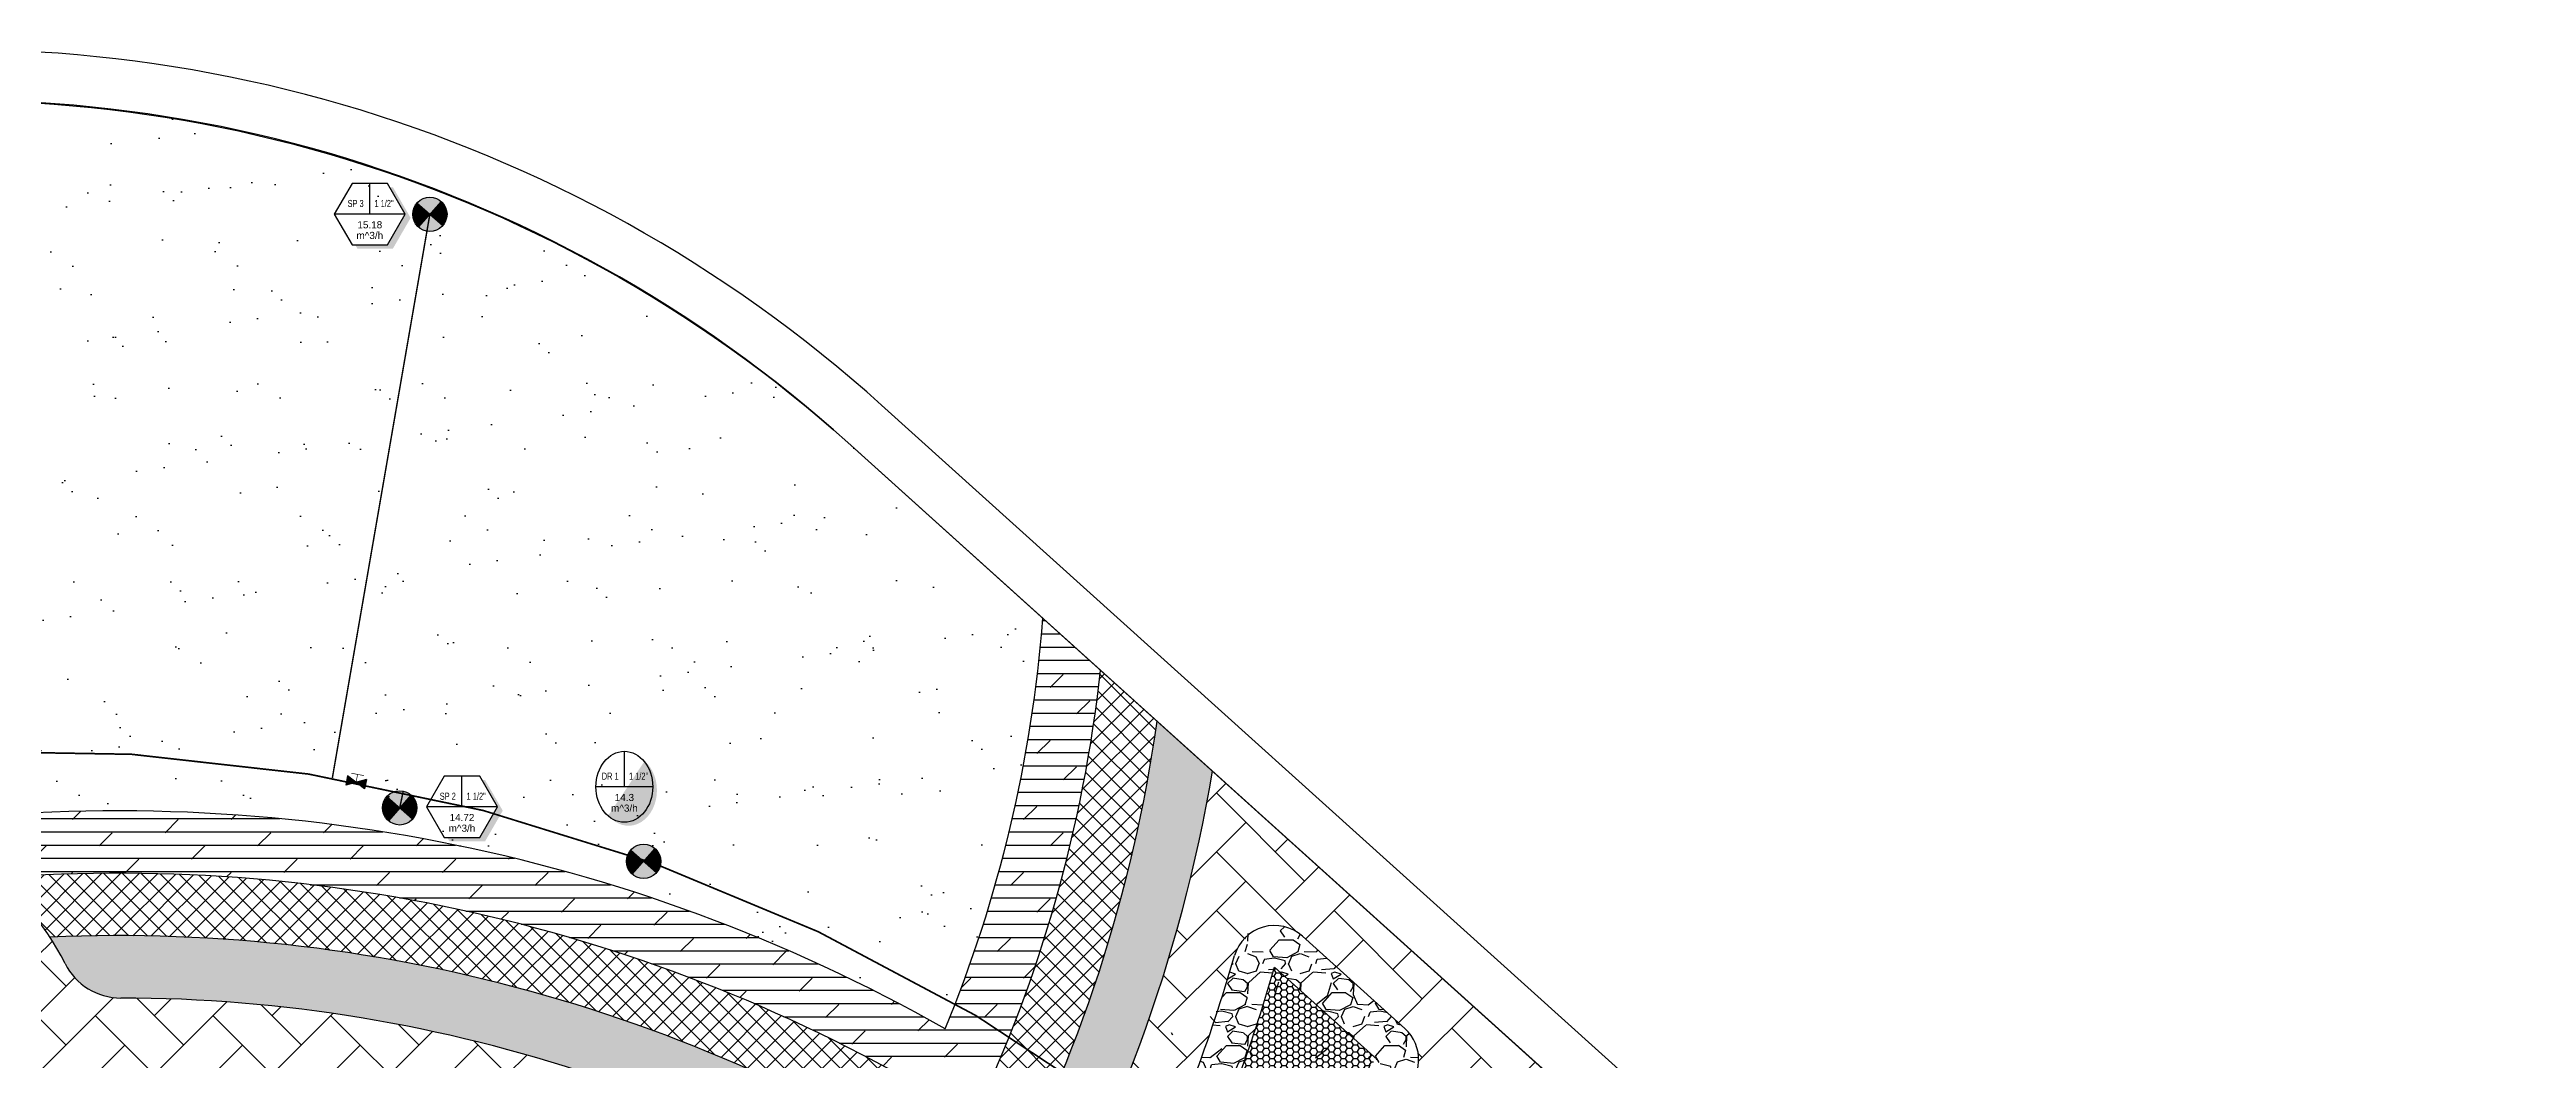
# Model space of a CAD drawing. Extents: x 671027 to 671621, y 802418 to 802669.
# Drawn here: x 671360.9 to 671480, y 802566.8 to 802615.4 of the extents above; entities that cross this region are included whole.
import ezdxf
from ezdxf.enums import TextEntityAlignment as Align

# ---------------------------------------------------------------- set-up
doc = ezdxf.new("R2010")
doc.units = 0
doc.linetypes.add('1', pattern=[0])
for name, color, linetype in [('Grass', 7, 'Continuous'), ('gravel', 7, 'Continuous'), ('isolation valve', 7, 'Continuous'), ('L-VALV-NOTN', 7, 'Continuous'), ('L-VALV-SYMB', 7, 'Continuous'), ('L-ZONE-ATTR-VALV', 7, 'Continuous'), ('P.O.C', 7, 'Continuous'), ('Pipe-Lateral-10 Bars-75mm', 7, 'Continuous'), ('Pipe-Lateral-10 Bars-90mm', 7, 'Continuous'), ('ROAD BORDER', 7, 'Continuous'), ('Roads boundry', 7, 'Continuous'), ('shrubs-Gc', 7, 'Continuous'), ('V3', 7, 'Continuous')]:
    doc.layers.add(name, color=color, linetype=linetype)
doc.layers.add('Hardscape', color=80, linetype='1', lineweight=15)
doc.layers.add('L-SYMB-TRIM', color=7, linetype='Continuous', true_color=0x000000)
doc.styles.get("Standard").update_dxf_attribs({"font": 'arial.ttf'})
doc.styles.add('ValveZoneLabelText', font='arial.ttf', dxfattribs={"height": 0.2000000064})
doc.linetypes.add('75mm', pattern='A,0.5,-0.2,["75mm",Standard,S=0.1,R=0,X=-0.1,Y=-0.05],-0.5', length=1.2)
doc.linetypes.add('90mm', pattern='A,0.5,-0.2,["90mm",Standard,S=0.1,R=0,X=-0.1,Y=-0.05],-0.5', length=1.2)
doc.linetypes.add('PIPE 90', pattern='A,12.7,-5.08,["GAS",Standard,S=2.54,R=0,X=-2.54,Y=-1.27],-6.35', length=24.13)

# ---------------------------------------------------------------- blocks, each defined once
blk = doc.blocks.new('valvesym-1')
at = {"linetype": 'Continuous', "lineweight": 0}
for points in [[(-0.005572365368450294, -9.992007221626409e-16), (-0.7466969593723654, -9.992007221626409e-16), (-0.7495614365984087, 0.005572365560468029), (-0.7407662468327931, 0.1173258474159137), (-0.7132923789272694, 0.2317627430862896), (-0.6682548853708725, 0.3404928708454358), (-0.6067627387258326, 0.4408389340933168), (-0.5303300797232847, 0.5303300797232787), (-0.4408389340933239, 0.6067627387258273), (-0.3404928708454441, 0.6682548853708682), (-0.231762743086298, 0.7132923789272665), (-0.1173258474159223, 0.7407662468327918), (-0.005572365368450294, 0.7495614366135223), (0.0002269082501467068, 0.7466969851027485), (0.0002269082501467068, 0.005572365560468029)], [(0.7466969593723654, -1.998401444325282e-15), (0.005572365368450294, -1.665334536937735e-15), (0.0002269082501467068, -0.005572365560468362), (0.0002269082501467068, -0.7466969851027487), (0.005572365368450294, -0.7495614366135223), (0.1173258474159267, -0.7407662468327914), (0.2317627430863026, -0.7132923789272656), (0.3404928708454474, -0.668254885370867), (0.4408389340933271, -0.6067627387258254), (0.530330079723287, -0.5303300797232764), (0.6067627387258343, -0.4408389340933148), (0.6682548853708735, -0.3404928708454339), (0.7132923789272702, -0.231762743086288), (0.7407662468327935, -0.1173258474159117), (0.7495614365984057, -0.005572365560468362)]]:
    blk.add_hatch(color=0, dxfattribs=at).paths.add_polyline_path(points, flags=0)
at = {"layer": 'L-SYMB-TRIM', "linetype": 'Continuous', "lineweight": 0}
h = blk.add_hatch(color=256, dxfattribs=at)
edge = h.paths.add_edge_path()
edge.add_arc((0, 0), 0.7499999912790698, 0, 360)
at = {"color": 0, "linetype": 'Continuous', "ltscale": 0.1022343309819866, "flags": 128}
for points in [[(0.7499999912790697, 0), (-0.7499782480462722, 0)], [(0.0002269082501467068, 0.7499999569541651), (0.0002269082501467068, -0.749999989485058)]]:
    blk.add_lwpolyline(points, dxfattribs=at)
at = {"color": 0, "linetype": 'Continuous', "ltscale": 0.1022343309819866}
blk.add_circle((0, 0), 0.7499999912790698, dxfattribs=at)
blk = doc.blocks.new('ControlValve-1')
at = {"layer": 'L-VALV-SYMB', "color": 0, "xscale": 1.000000032, "yscale": 1.000000032}
blk.add_blockref('valvesym-1', (0, 0), dxfattribs=at)
at = {"layer": 'L-ZONE-ATTR-VALV', "style": 'ValveZoneLabelText'}
blk.add_attdef('WaterSource/ZoneId', (0, 0), '', height=0.2000000064, dxfattribs=at)
blk = doc.blocks.new('V-D-1.5')
at = {"layer": 'L-VALV-SYMB', "color": 130, "rotation": 48.58537856362994}
blk.add_blockref('ControlValve-1', (0, 0), dxfattribs=at)
blk = doc.blocks.new('vnotation-4')
h = blk.add_hatch(color=256)
edge = h.paths.add_edge_path()
edge.add_ellipse((0, 0), major_axis=(0, 0.5), ratio=0.8, start_angle=151.239389194318, end_angle=321.1378267994929)
edge.add_ellipse((0.05851919929342841, -0.04899005160074754), major_axis=(0, 0.5), ratio=0.8, start_angle=141.137826799493, end_angle=331.23938919431794, ccw=False)
for p, q in [((0, 0), (3.888022200886621e-17, 0.5)), ((0.4, -9.18454765366783e-17), (-0.4, 3.061515884555943e-17))]:
    blk.add_line(p, q)
blk.add_ellipse((0, 0), major_axis=(0, 0.5), ratio=0.8, start_param=-3.141592653589793, end_param=3.141592653589793)
for tag, p in [('AA', (-0.2, 0.15)), ('2', (0.2, 0.15)), ('GPM', (0, -0.3)), ('20', (0, -0.15))]:
    blk.add_attdef(tag, text='', height=0.1).set_placement(p, align=Align.MIDDLE_CENTER)
at = {"flags": 1}
blk.add_attdef('WATERSOURCE/ZONEID', text='', height=0.005, dxfattribs=at).set_placement((0, 0), align=Align.MIDDLE_CENTER)
blk = doc.blocks.new('V_S_1.5')
at = {"layer": 'L-VALV-SYMB', "color": 130, "rotation": 48.58537856362994}
blk.add_blockref('ControlValve-1', (0, 0), dxfattribs=at)
blk = doc.blocks.new('vnotation-6')
blk.add_hatch(color=256).paths.add_polyline_path([(0.2809331929103995, 0.379434840131078), (0.5, 0), (0.2499999999999997, -0.4330127018922195), (-0.2061760863627774, -0.4330127018922192), (-0.175242893452378, -0.4865905636533605), (0.3247571065476219, -0.4865905636533608), (0.5747571065476222, -0.05357786176114132), (0.3247571065476222, 0.379434840131078)])
for p, q in [((0, 0), (5.551115123125783e-17, 0.4330127018922194)), ((0.5, -1.110223024625157e-16), (-0.5, 0))]:
    blk.add_line(p, q)
blk.add_lwpolyline([(0.5, 0), (0.25, 0.4330127018922194), (-0.2499999999999999, 0.4330127018922194), (-0.5, 5.551115123125783e-17), (-0.2500000000000002, -0.4330127018922192), (0.2499999999999997, -0.4330127018922195)], close=True)
for tag, p in [('AA', (-0.2, 0.2)), ('2', (0.2, 0.2)), ('GPM', (0, -0.3)), ('20', (0, -0.15))]:
    blk.add_attdef(tag, text='', height=0.1).set_placement(p, align=Align.MIDDLE_CENTER)
at = {"flags": 1}
blk.add_attdef('WATERSOURCE/ZONEID', text='', height=0.005, dxfattribs=at).set_placement((0, 0), align=Align.MIDDLE_CENTER)
blk = doc.blocks.new('ISOLATION VALVE')
at = {"layer": 'V3'}
h = blk.add_hatch(color=150, dxfattribs=at)
h.paths.add_polyline_path([(1.5, 0.75), (0, 0), (1.5, -0.75)])
h.paths.add_polyline_path([(0, 0), (-1.5, 0.75), (-1.5, -0.75)])
at = {"layer": 'V3', "color": 150}
for p, q in [((-1.5, 0.75), (-1.5, -0.75)), ((1.5, 0.75), (-1.5, -0.75)), ((1.5, -0.75), (-1.5, 0.75)), ((1.5, 0.75), (1.5, -0.75))]:
    blk.add_line(p, q, dxfattribs=at)
at = {"layer": 'V3', "color": 150, "const_width": 0.1}
blk.add_lwpolyline([(0, 0), (0, 1.25), (1, 1.25), (-1, 1.25)], dxfattribs=at)

msp = doc.modelspace()

# ---------------------------------------------------------------- hatches: boundary and pattern name
at = {"layer": 'Grass', "linetype": 'ByBlock'}
h = msp.add_hatch(dxfattribs=at)
h.set_pattern_fill('AR-SAND', color=94, scale=0.1)
h.set_pattern_definition([(37.50000000000001, (0, 0), (-0.1600031295984046, 4.894132373293424), [0, -3.860800000000001, 0, -4.318000000000001, 0, -4.1275]), (7.499999999999999, (0, 0), (4.495232831380027, 7.168251005683543), [0, -2.0828, 0, -3.4798, 0, -1.3335]), (327.5, (-3.124199999962002, 0), (7.90992370241458, 0.01437184678545762), [0, -1.27, 0, -4.572, 0, -5.969]), (317.5, (-3.124199999962002, 0), (7.635564524722972, 2.229293232572163), [0, -0.635, 0, -2.9972, 0, -3.429])])
h.paths.add_polyline_path([(671399.3517907268, 802596.4636280818), (671408.6907236452, 802588.0441431054, -0.07917513163356485), (671403.9973471246, 802568.2984964466, 0.1631777206847239), (671353.7121392085, 802578.0871855326, 0.04541889867104872), (671351.3945393086, 802578.543524693, -0.3145919408780493), (671348.8005115428, 802580.7954504384), (671341.1779289816, 802611.1157745324, -0.2488504377992886)])
at = {"layer": 'gravel', "linetype": 'ByBlock'}
h = msp.add_hatch(dxfattribs=at)
h.set_pattern_fill('GRAVEL', color=250, scale=0.1)
h.set_pattern_definition([(228.0127875, (1.828800000017509, 2.540000000037253), (-20.32000000159581, -22.85999999858178), [0.34172144, -33.830483639565]), (184.969741, (1.600199999986216, 2.285999999963678), (30.47999998794051, 2.540000144697924), [0.5864047199999994, -58.05404889352396]), (132.5104471, (1.015999999945052, 2.23519999999553), (25.40000001072749, -27.93999999024596), [0.41348152, -40.9347227941]), (267.273689, (0.02540000004228204, 1.600199999986216), (2.540000005319725, 50.79999999973313), [0.5340045199999995, -52.86643742573797]), (292.83365418, (0, 1.066800000029616), (-12.70000000106341, 30.47999999955546), [0.5236336999999995, -51.83980774534397]), (357.2736889999999, (0.2031999999890104, 0.5842000000411645), (-50.79999999973313, 2.540000005319728), [0.5340045199999995, -52.86643742573797]), (37.69424047, (0.7365999999456108, 0.5587999999988824), (-33.01999999853589, -25.40000000190041), [0.70619366, -69.91311531424701]), (72.25532837, (1.295399999944493, 0.9906000000191852), (17.78000000477929, 55.87999999847886), [0.66671952, -66.005256601905]), (121.42956562, (1.498600000049919, 1.625600000028498), (-20.32000000288312, 33.01999999822602), [0.535813, -53.04554569871201]), (175.2363583, (1.219200000050478, 2.082799999974668), (27.93999999959953, -2.540000004389256), [0.6117132799999995, -29.97393694999998]), (222.3974378, (0.6095999999670312, 2.133599999942817), (-30.47999999902466, -27.94000000106399), [0.7910779200000001, -78.31677251217701]), (138.81407483, (2.540000000037253, 1.574799999943934), (-17.77999999893351, 15.24000000123918), [0.27000454, -26.730565824344]), (171.4692344, (2.336800000048243, 1.752600000007078), (33.02000000088966, -5.079999994237343), [0.51368198, -50.85463899704001]), (225, (1.828800000017509, 1.828800000017509), (-3.552713678800501e-16, -2.540000000000239), [0.35920934, -3.232893108428]), (203.19859051, (1.650999999954365, 2.133599999942817), (12.70000000034609, 5.079999999109334), [0.1934413199999999, -19.15062236889398]), (291.80140949, (1.473200000007637, 2.057400000048801), (-2.540000000531496, 7.619999999822872), [0.27356562, -13.40475299]), (30.96375653, (1.574799999943934, 1.803399999975227), (7.620000000186383, 5.079999999721125), [0.4443196599999997, -14.36629815290999]), (161.56505118, (1.955799999996088, 2.032000000006519), (5.080000000132583, -2.539999999733753), [0.32128714, -7.710898116828]), (16.389540334, (0, 2.057400000048801), (25.40000000000015, 7.620000000000243), [0.450088, -44.55882667253901]), (70.34617594, (0.4318000000203028, 2.184400000027381), (-10.16000000092932, -27.93999999967041), [0.37759894, -37.3822156782]), (293.19859051, (1.955799999996088, 2.540000000037253), (-5.079999999113262, 12.70000000035529), [0.3868800999999998, -18.95718358889398]), (343.6104596700001, (2.10820000001695, 2.184400000027381), (-25.40000000053229, 7.619999998222859), [0.4500879999999998, -44.55882667253996]), (339.44395478, (0, 0.4825999999884516), (-12.69999999999986, 5.080000000000211), [0.4340351999999997, -21.26773431310599]), (294.7751406, (0.4063999999780208, 0.33019999996759), (-12.70000001511693, 27.93999999312726), [0.36367212, -36.00359338072001]), (66.80140949, (1.98120000003837, 0), (5.079999999202299, 12.7000000003193), [0.3868801000000001, -18.957183588894]), (17.35402464, (2.133599999942817, 0.355600000009872), (-33.01999999934302, -10.16000000213246), [0.4257827400000001, -42.1523759802]), (69.44395478, (0.7365999999456108, 0), (-5.080000000088461, -12.69999999996463), [0.2170176, -21.48475191310601]), (101.309932474, (1.828800000017509, 0), (-2.5400000000004, 10.16000000000037), [0.1295146, -12.821994964526]), (165.963756532, (1.803399999975227, 0.1269999999785796), (7.619999999999513, -2.539999999999865), [0.5236337000000001, -9.949054589069]), (186.00900596, (1.295399999944493, 0.2539999999571592), (25.39999999986537, 2.540000001329354), [0.4852669999999997, -48.04136486333697]), (303.69006753, (1.574799999943934, 1.574799999943934), (-2.540000000352969, 5.079999999823702), [0.36632388, -8.79177635968]), (353.15722659, (1.77800000004936, 1.270000000018626), (43.18000000026569, -5.079999997739394), [0.6395567600000001, -63.316009065031]), (60.9453959, (2.412999999942258, 1.193800000008196), (-10.16000000027969, -17.77999999984025), [0.26150824, -25.88939231811]), (90, (2.540000000037253, 1.422400000039488), (-2.54, 2.54), [0.1524, -2.3876]), (120.25643716, (1.244599999976344, 0.33019999996759), (10.15999999875716, -17.7800000007098), [0.3528669600000001, -34.9339407732]), (48.01278749999999, (1.066800000029616, 0.6350000000093132), (20.32000000167534, 22.8599999985102), [0.6834428800000001, -33.488762199565]), (0, (1.523999999975786, 1.143000000040047), (2.54, 2.54), [0.6604000000000001, -1.8796]), (325.3048465, (2.184400000027381, 1.143000000040047), (25.40000000962153, -17.77999998625458), [0.40160956, -39.75931672414001]), (254.0546040999999, (2.514599999994971, 0.9144000000087544), (-2.539999999822557, -10.16000000004475), [0.36982908, -18.121650038772]), (207.64597536, (2.412999999942258, 0.5587999999988824), (-48.26000000177335, -25.39999999663075), [0.6021450999999994, -59.61246442293797]), (175.42607874, (1.879599999985658, 0.2793999999994412), (-33.01999999999883, 2.539999999999478), [0.6370294599999999, -63.06584645624])])
edge = h.paths.add_edge_path()
edge.add_arc((671344.3868694465, 802592.8980244967), 76.48678802096713, -25.416320107504305, -15.998444077087584, ccw=False)
edge.add_arc((671415.2771628769, 802559.2120898772), 2, 154.5836798924957, 311.0415033565571)
edge.add_arc((671514.9272235946, 802444.7453760711), 149.7654874158904, 126.4491387234535, 131.041503352715, ccw=False)
edge.add_arc((671424.7619859539, 802566.8231918478), 2, -53.55086127654646, 47.96386137537576)
edge.add_line((671426.1011843599, 802568.308637111), (671421.1729975863, 802572.7516280679))
edge.add_arc((671419.8337991802, 802571.2661828046), 2, 47.96386137537576, 164.0015559204352)
edge = h.paths.add_edge_path(flags=16)
edge.add_arc((671344.3868694468, 802592.8980244966), 78.48678802065807, -23.826502451123588, -15.998444333042016, ccw=False)
edge.add_arc((671416.6010780724, 802560.9631449378), 0.4752611960238309, 151.2367429350951, 299.2785820582257)
edge.add_arc((671514.9272235951, 802444.7453760705), 151.7654874166286, 126.44913872346089, 130.2670155583826, ccw=False)
edge.add_line((671424.761985954, 802566.8231918478), (671419.8337997734, 802571.2661822701))
at = {"layer": 'Hardscape'}
h = msp.add_hatch(dxfattribs=at)
h.set_pattern_fill('AR-HBONE', color=251, scale=0.5)
h.set_pattern_definition([(45, (-675480.1106416162, -802687.9175801403), (2.220446049250313e-16, 2.82842712474619), [6, -2]), (135, (-675478.6964280538, -802686.5033665779), (2.220446049250313e-16, 2.82842712474619), [6, -2])])
h.paths.add_polyline_path([(671420.9911363908, 802530.419079941, 0.3564185848566495), (671421.457726224, 802534.1852232465, 0.06502041347440585), (671410.2990935898, 802547.6679814993, -0.006819381750013298), (671413.1450974577, 802550.48329309, -0.06842806752082291), (671425.4409522585, 802535.348415333, 0.2955544622662496), (671428.3773668088, 802533.9284248347, -0.8097388147398058), (671436.7283291727, 802509.8479304744, 0.2955544622660227), (671435.3015456228, 802506.914810612, -0.06456998133780872), (671435.1735192551, 802488.5052329487, 0.005006434108123105), (671431.1285960067, 802488.4677008206, 0.06275886861352166), (671431.453391756, 802505.3621299329, 0.3564185848573256), (671428.7552606072, 802508.0307681201, -0.6422679723435928)])
h.paths.add_polyline_path([(671430.8233191636, 802513.0149070462, 1), (671429.1625349883, 802528.9859196634, 1)], flags=16)
h.paths.add_polyline_path([(671365.8973844853, 802565.7602576236, 0.3701304910562714), (671362.8714852475, 802563.2896480621, -0.2019685250240934), (671357.3660522815, 802554.8066346237, 0.3149719415910385), (671356.141968642, 802551.593358264), (671357.4391562757, 802546.4335388524), (671363.5906415065, 802521.9647942566, -0.01701694665333523), (671358.7221040309, 802520.8230006462), (671351.2928597111, 802550.3742837891, 0.3149717155074434), (671348.6947053735, 802552.626639411, -0.2220571350402036), (671339.2410025552, 802558.306080872, 0.3701306396925756), (671335.4750996266, 802559.3443304739, 0.1581078736661541), (671305.0695365685, 802530.8137644223, -0.01366064180112755), (671301.7376669926, 802533.0536133652, -0.1626782124827104), (671335.2536456073, 802563.6406283225, 0.2831624201260748), (671337.0342945128, 802566.2338611757, -0.2352225581305126), (671342.7238851048, 802576.3607711737, 0.3153520210887766), (671343.9514026123, 802579.5763759634), (671336.3750644987, 802609.7127536532, -0.01954959624762731), (671341.1834817751, 802611.0936872016), (671348.8005115428, 802580.7954504384, 0.314971715511892), (671351.3986658804, 802578.5430948165, -0.2556895341446855), (671361.6887799071, 802571.4333845822, 0.283162420133665), (671364.3650036139, 802569.7800867182, -0.1631994005964295), (671407.4944492271, 802555.2451177315, -0.0136606418011594), (671405.3439707501, 802551.8548787314, 0.1586283161576397)])
h.paths.add_polyline_path([(671349.2162935394, 802573.5703734223, 1), (671350.8770777148, 802557.5993608051, 1)], flags=16)
h = msp.add_hatch(dxfattribs=at)
h.set_pattern_fill('AR-HBONE', color=251, scale=0.5)
h.set_pattern_definition([(45, (-673847.9582241292, -801760.793578709), (0, 2.82842712474619), [6, -2]), (135, (-673846.5440105663, -801759.3793651466), (2.220446049250313e-16, 2.82842712474619), [6, -2])])
h.paths.add_polyline_path([(671278.3240163288, 802535.4435712302, -0.006934415861741222), (671284.9076873536, 802549.7409287744, 0.66462960352515), (671416.8447145295, 802580.6436905864), (671417.1021850156, 802580.4116054681), (671432.7317528373, 802566.3349022788, 0.1883416674879848), (671372.0840579804, 802478.4490603469, 0.01616380397232093), (671359.8151024525, 802473.9817937382, 0.1766349934288822)])
h.paths.add_polyline_path([(671337.0001669895, 802506.7903311895, -0.05351524479782128), (671358.8273917859, 802482.5062162419, 0.6304159940423829), (671369.4806571321, 802484.4383036533, -0.05428110816170177), (671381.431435129, 802514.8103934315, 0.706632681603334), (671375.0270462994, 802521.7265282344, -0.1143951784225377), (671340.5861008388, 802515.5045074828, 0.7059984922328879)], flags=16)
h.paths.add_polyline_path([(671294.6672586412, 802534.775833871, -0.0375203973870377), (671286.5393231298, 802542.8591383492, 0.544499667226283), (671284.8757265435, 802542.6254301436, 0.002109561052168651), (671282.8909447045, 802538.2952670405, 0.4436496554100509), (671283.4813783809, 802536.9351378863, -0.01785648479128385), (671293.6300657612, 802533.0939191355, 0.8558373785887041)], flags=16)
h.paths.add_polyline_path([(671416.5903739688, 802557.7036215719, -0.02004065313521632), (671425.9502038966, 802565.2144227157, 0.4743790038603573), (671426.1011843599, 802568.308637111), (671421.1729975862, 802572.7516280677, 0.554523892678824), (671417.9112615082, 802571.8174051103, -0.04111638270438389), (671413.4707367199, 802560.0704747204, 0.8130969758238349)], flags=16)
at = {"layer": 'shrubs-Gc', "linetype": 'ByBlock'}
h = msp.add_hatch(dxfattribs=at)
h.set_pattern_fill('DOLMIT', color=240, scale=0.1)
h.set_pattern_definition([(0, (0, 0), (0, 0.635), []), (45, (0, 0), (-1.269999134350098, 1.269999134350099), [0.8980256121069154, -1.796051224213831])])
h.paths.add_polyline_path([(671405.3690575797, 802563.9905983229, 0.1597826338689477), (671358.4267223006, 802575.5607631212, 0.1037414124038036), (671353.7121392085, 802578.0871855326, -0.1631777206847234), (671403.9973471246, 802568.2984964466, 0.0791751316335648), (671408.6907236452, 802588.0441431054), (671411.4710681401, 802585.5375324562, -0.083537026260446)])
at = {"layer": 'shrubs-Gc'}
h = msp.add_hatch(dxfattribs=at)
h.set_pattern_fill('ANSI37', color=74, scale=0.2)
h.set_pattern_definition([(45, (0, 0), (-0.4490128060534576, 0.4490128060534577), []), (135, (0, 0), (-0.4490128060534577, -0.4490128060534576), [])])
h.paths.add_polyline_path([(671406.5338147235, 802559.6392740925, 0.1631761958458701), (671360.9562039166, 802572.7070807088, 0.07356927205767784), (671358.4267223006, 802575.5607631212, -0.1597826338689475), (671405.3690575797, 802563.9905983229, 0.08353702626044594), (671411.4710681401, 802585.5375324562), (671414.1877117996, 802583.0883510907, -0.08816668761469468)])
h = msp.add_hatch(dxfattribs=at)
h.set_pattern_fill('AR-SAND', color=219, scale=0.01125)
h.set_pattern_definition([(37.50000000000001, (0, 0), (-0.01800035207982051, 0.5505898919955101), [0, -0.43434, 0, -0.485775, 0, -0.4643437499999999]), (7.499999999999999, (0, 0), (0.505713693530253, 0.8064282381393985), [0, -0.234315, 0, -0.3914775, 0, -0.15001875]), (327.5, (-0.3514725000131875, 0), (0.8898664165216401, 0.001616832763363982), [0, -0.142875, 0, -0.51435, 0, -0.6715125]), (317.5, (-0.3514725000131875, 0), (0.8590010090313343, 0.2507954886643683), [0, -0.07143749999999999, 0, -0.337185, 0, -0.3857625])])
h.paths.add_polyline_path([(671406.5338147235, 802559.6392740925, 0.08816668761469462), (671414.1877117996, 802583.0883510907), (671416.8519303807, 802580.6864333863, -0.09301726323245714), (671407.4944492271, 802555.2451177315, 0.1631994005962407), (671364.365003614, 802569.7800867183, -0.2831624201267741), (671361.6887799071, 802571.433384582, 0.02821709534654777), (671360.9562039166, 802572.7070807088, -0.1631761958458699)])
h = msp.add_hatch(dxfattribs=at)
h.set_pattern_fill('HONEY', color=1, scale=0.06)
h.set_pattern_definition([(0, (0, 0), (0.28575, 0.1649778387), [0.1905, -0.3809999999999999]), (120, (0, 0), (-0.2857499993756514, 0.1649778397814034), [0.1904999999999998, -0.3809999999999997]), (59.99999999999999, (0, 0), (6.243485461965292e-10, 0.3299556784814033), [-0.3809999999999999, 0.1905])])
edge = h.paths.add_edge_path()
edge.add_arc((671344.3868694468, 802592.8980244966), 78.48678802065807, -23.826502451123588, -15.998444333042016, ccw=False)
edge.add_arc((671416.6010780724, 802560.9631449378), 0.4752611960238309, 151.2367429350951, 299.2785820582257)
edge.add_arc((671514.9272235951, 802444.7453760705), 151.7654874166286, 126.44913872346089, 130.2670155583826, ccw=False)
edge.add_line((671424.761985954, 802566.8231918478), (671419.8337997734, 802571.2661822701))

# ---------------------------------------------------------------- linework, layer by layer
at = {"color": 0}
for p, q in [((671421.1729975863, 802572.7516280678), (671426.1011843599, 802568.308637111)), ((671419.8337997732, 802571.2661822703), (671424.761985954, 802566.8231918478))]:
    msp.add_line(p, q, dxfattribs=at)
at = {"color": 119}
for centre, radius, start, end in [((671344.3868693856, 802592.8980245129), 64.48678808370138, 337.5754697933857, 355.6832988515264), ((671344.3868693856, 802592.8980245129), 67.48678808370138, 334.6376143851005, 353.7385413958897), ((671344.3868693856, 802592.8980245129), 70.48678808370138, 331.8459549526622, 352.0001571510373), ((671364.2570917075, 802498.2036435333), 80.57652453130925, 60.44894450701098, 97.51979940567963), ((671364.2570917075, 802498.2036435333), 77.57652453130925, 57.99767371411347, 94.31020657908897), ((671364.2570917075, 802498.2036435333), 74.57652453130925, 55.46632599026278, 92.53684048831576)]:
    msp.add_arc(centre, radius, start, end, dxfattribs=at)
at = {"color": 0}
for centre, radius, start, end in [((671344.3868694465, 802592.8980244967), 73.48678802096713, 329.1777395374053, 350.434560288153), ((671350.0466856271, 802565.5848671137), 13.0285653777096, 26.67310375189302, 84.04366773549661), ((671419.8337991802, 802571.2661828046), 2, 47.96386137253298, 164.0015559227247), ((671364.3695265455, 802572.7800833088), 3, 206.673103751893, 269.9136183380634), ((671344.3868694465, 802592.8980244967), 76.48678802096713, 334.5836798897952, 344.0015559227247), ((671344.3868694468, 802592.8980244966), 78.48678802065807, 336.173497548372, 344.0015556671057), ((671364.2570917075, 802498.2036435333), 71.57652453130815, 52.83792365378451, 89.91361833806336), ((671424.7619859539, 802566.8231918478), 2, 306.4491387271498, 47.96386137253298)]:
    msp.add_arc(centre, radius, start, end, dxfattribs=at)
at = {"layer": 'P.O.C', "const_width": 0.4}
msp.add_lwpolyline([(671377.7752143248, 802578.925503397), (671377.7752143382, 802578.9255033853)], dxfattribs=at)
at = {"layer": 'Pipe-Lateral-10 Bars-75mm', "color": 6, "linetype": '75mm', "const_width": 0.07}
for points in [[(671379.2237669951, 802607.4721603601), (671374.5359425219, 802580.3597967653)], [(671377.775057125, 802578.9253251805), (671377.940517204, 802579.7039908268)]]:
    msp.add_lwpolyline(points, dxfattribs=at)
at = {"layer": 'Pipe-Lateral-10 Bars-90mm', "color": 40, "linetype": '90mm', "true_color": 0xf8d731, "const_width": 0.08}
msp.add_lwpolyline([(671273.9971735884, 802523.0434609216), (671275.6509956315, 802526.8495540702, -0.6696648491317467), (671443.634557599, 802524.0079019766)], format="xyb", dxfattribs=at)
at = {"layer": 'ROAD BORDER', "color": 0}
msp.add_line((671473.3899792575, 802532.9978600132), (671400.9389915793, 802598.2952346008), dxfattribs=at)
msp.add_line((671473.3899792575, 802532.9978600132), (671400.9389915793, 802598.2952346008), dxfattribs=at)
at = {"layer": 'ROAD BORDER'}
msp.add_line((671399.3109252044, 802596.5005021308), (671471.751678475, 802531.1917736948), dxfattribs=at)
at = {"layer": 'ROAD BORDER', "color": 0}
msp.add_arc((671356.4183857847, 802548.8972016472), 66.5000000000467, 47.97284086875054, 151.0589456224405, dxfattribs=at)
msp.add_arc((671356.4183857847, 802548.8972016472), 66.5000000000467, 47.97284086875054, 151.0589456224405, dxfattribs=at)
at = {"layer": 'ROAD BORDER'}
msp.add_arc((671356.456576219, 802548.9662537088), 64.00000000004441, 47.96386137253298, 151.0499661306829, dxfattribs=at)
at = {"layer": 'Roads boundry'}
for p, q in [((671473.3899792575, 802532.9978600132), (671400.9389915793, 802598.2952346008)), ((671473.3899792575, 802532.9978600132), (671400.9389915793, 802598.2952346008)), ((671473.3899878359, 802532.9978841457), (671400.9390001578, 802598.2952587333)), ((671473.3899878359, 802532.9978841457), (671400.9390001578, 802598.2952587333)), ((671399.3109020885, 802596.5004911023), (671471.751655359, 802531.1917626665)), ((671399.3109252044, 802596.5005021308), (671471.751678475, 802531.1917736948))]:
    msp.add_line(p, q, dxfattribs=at)
at = {"layer": 'Roads boundry', "color": 3}
msp.add_lwpolyline([(671248.5910279385, 802451.9877095668, -0.06103334063775292), (671300.2366039508, 802580.0588673602, -0.4804273275002829), (671399.3166532884, 802596.50023423), (671471.7578529663, 802531.1958984801, -0.7201276442345739), (671452.8187047676, 802487.7241959309, 0.2244491123391406), (671290.8347020911, 802427.9603416859, -0.7647664495901305), (671248.5694266547, 802451.9070280312)], format="xyb", close=True, dxfattribs=at)
at = {"layer": 'Roads boundry'}
for centre in [(671356.4183857847, 802548.8972016472), (671356.4183857847, 802548.8972016472), (671356.4183943631, 802548.8972257797), (671356.4183943631, 802548.8972257797)]:
    msp.add_arc(centre, 66.5000000000467, 47.97284086875054, 151.0589456224405, dxfattribs=at)

# ---------------------------------------------------------------- block references
at = {"layer": 'isolation valve', "xscale": 0.3091, "yscale": 0.3091, "zscale": 0.3091, "rotation": 348.964010482299}
msp.add_blockref('ISOLATION VALVE', (671375.6768830984, 802580.1550191295), dxfattribs=at)
at = {"layer": 'L-VALV-NOTN'}
ref = msp.add_blockref('vnotation-6', (671376.337782149, 802607.4808357562), dxfattribs=dict(at, xscale=3.413760000000002, yscale=3.413760000000002, zscale=1.4))
ref.add_attrib('AA', 'SP 3', dxfattribs={"layer": '0', "height": 0.341376, "width": 0.6}).set_placement((671375.6550301489, 802607.9928997563), align=Align.MIDDLE_CENTER)
ref.add_attrib('2', '1 1/2"', dxfattribs={"layer": '0', "height": 0.341376, "width": 0.6}).set_placement((671377.020534149, 802607.9928997563), align=Align.MIDDLE_CENTER)
ref.add_attrib('20', '15.18', dxfattribs={"layer": '0', "height": 0.341376}).set_placement((671376.337782149, 802606.968771756), align=Align.MIDDLE_CENTER)
ref.add_attrib('GPM', 'm^ 3/h', dxfattribs={"layer": '0', "height": 0.341376}).set_placement((671376.337782149, 802606.4567077562), align=Align.MIDDLE_CENTER)
ref = msp.add_blockref('vnotation-4', (671388.5763939806, 802579.9370734736), dxfattribs=dict(at, xscale=3.413760000000002, yscale=3.413760000000002, zscale=1.4))
ref.add_attrib('AA', 'DR 1', dxfattribs={"layer": '0', "height": 0.341376, "width": 0.6}).set_placement((671387.8936419806, 802580.4491374737), align=Align.MIDDLE_CENTER)
ref.add_attrib('2', '1 1/2"', dxfattribs={"layer": '0', "height": 0.341376, "width": 0.6}).set_placement((671389.2591459807, 802580.4491374737), align=Align.MIDDLE_CENTER)
ref.add_attrib('20', '14.3', dxfattribs={"layer": '0', "height": 0.341376}).set_placement((671388.5763939806, 802579.4250094735), align=Align.MIDDLE_CENTER)
ref.add_attrib('GPM', 'm^ 3/h', dxfattribs={"layer": '0', "height": 0.341376}).set_placement((671388.5763939806, 802578.9129454736), align=Align.MIDDLE_CENTER)
ref = msp.add_blockref('vnotation-6', (671380.7678582029, 802578.9714972986), dxfattribs=dict(at, xscale=3.413760000000002, yscale=3.413760000000002, zscale=1.4))
ref.add_attrib('AA', 'SP 2', dxfattribs={"layer": '0', "height": 0.341376, "width": 0.6}).set_placement((671380.0851062029, 802579.4835612986), align=Align.MIDDLE_CENTER)
ref.add_attrib('2', '1 1/2"', dxfattribs={"layer": '0', "height": 0.341376, "width": 0.6}).set_placement((671381.450610203, 802579.4835612986), align=Align.MIDDLE_CENTER)
ref.add_attrib('20', '14.72', dxfattribs={"layer": '0', "height": 0.341376}).set_placement((671380.7678582029, 802578.4594332986), align=Align.MIDDLE_CENTER)
ref.add_attrib('GPM', 'm^ 3/h', dxfattribs={"layer": '0', "height": 0.341376}).set_placement((671380.7678582029, 802577.9473692985), align=Align.MIDDLE_CENTER)
at = {"layer": 'L-VALV-SYMB', "linetype": 'PIPE 90', "xscale": 1.1, "yscale": 1.1, "zscale": 1.1}
for name, p in [('V_S_1.5', (671379.2236018712, 802607.471973187)), ('V_S_1.5', (671377.7750492143, 802578.9253162121)), ('V-D-1.5', (671389.4982555133, 802576.3515455541))]:
    msp.add_blockref(name, p, dxfattribs=at)

doc.saveas('drawing.dxf')
